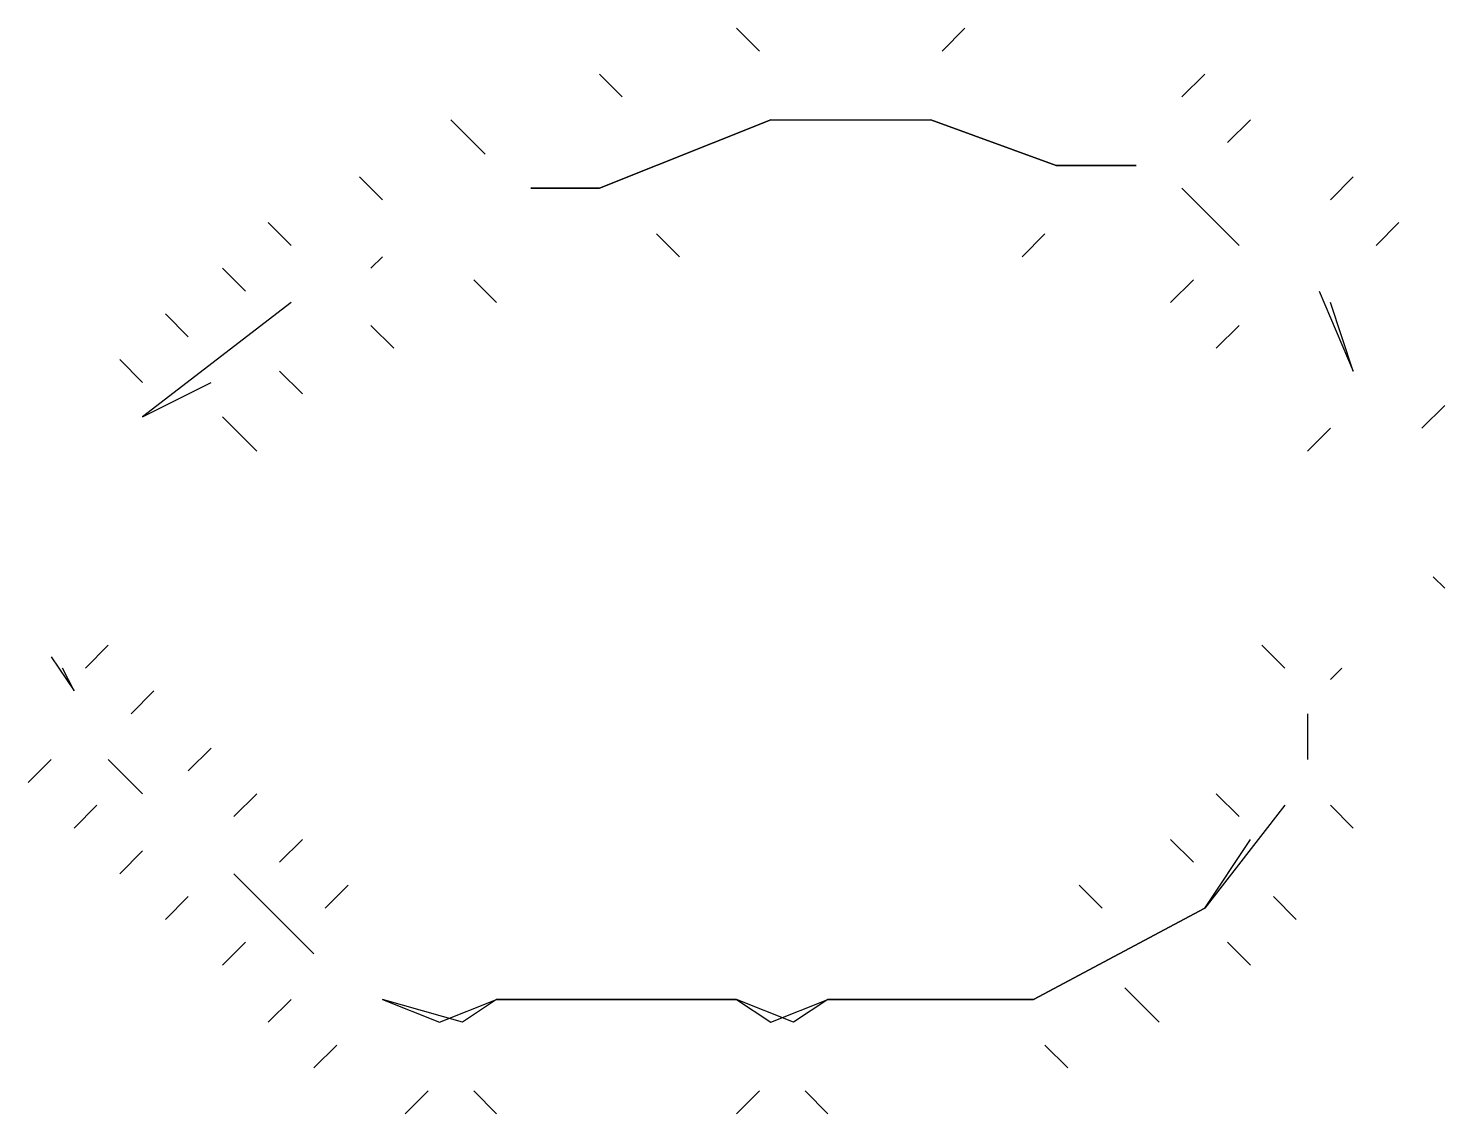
# Model space of a CAD drawing. Extents: x 1 to 2775, y -31 to 2075.
# Drawn here: x 1611.83 to 1632.5, y 1882.17 to 1898 of the extents above; entities that cross this region are included whole.
import ezdxf

# ---------------------------------------------------------------- set-up
doc = ezdxf.new("R2010")
doc.units = 0
doc.layers.add('LINEWORK', color=4, linetype='CONTINUOUS')

msp = doc.modelspace()

# ---------------------------------------------------------------- linework, layer by layer
at = {"layer": 'LINEWORK'}
for points in [[(1622.1667, 1898), (1622.5, 1897.6667)], [(1625.5, 1898), (1625.1667, 1897.6667)], [(1620.1667, 1897.3333), (1620.5, 1897)], [(1629, 1897.3333), (1628.6667, 1897)], [(1618, 1896.6667), (1618.5, 1896.1667)], [(1622.6667, 1896.6667), (1620.1667, 1895.6667), (1619.1667, 1895.6667), (1620.1667, 1895.6667), (1622.6667, 1896.6667), (1625, 1896.6667), (1626.8333, 1896), (1628, 1896), (1626.8333, 1896), (1625, 1896.6667)], [(1629.6667, 1896.6667), (1629.3333, 1896.3333)], [(1616.6667, 1895.8333), (1617, 1895.5)], [(1631.1667, 1895.8333), (1630.8333, 1895.5)], [(1628.6667, 1895.6667), (1629.5, 1894.8333)], [(1615.3333, 1895.1667), (1615.6667, 1894.8333)], [(1631.8333, 1895.1667), (1631.5, 1894.8333)], [(1621, 1895), (1621.3333, 1894.6667)], [(1626.6667, 1895), (1626.3333, 1894.6667)], [(1617, 1894.6667), (1616.8333, 1894.5)], [(1614.6667, 1894.5), (1615, 1894.1667)], [(1618.3333, 1894.3333), (1618.6667, 1894)], [(1628.8333, 1894.3333), (1628.5, 1894)], [(1630.6667, 1894.1667), (1631.1667, 1893), (1630.8333, 1894)], [(1615.6667, 1894), (1613.5, 1892.3333), (1614.5, 1892.8333)], [(1613.8333, 1893.8333), (1614.1667, 1893.5)], [(1616.8333, 1893.6667), (1617.1667, 1893.3333)], [(1629.5, 1893.6667), (1629.1667, 1893.3333)], [(1613.1667, 1893.1667), (1613.5, 1892.8333)], [(1615.5, 1893), (1615.8333, 1892.6667)], [(1632.5, 1892.5), (1632.1667, 1892.1667)], [(1614.6667, 1892.3333), (1615.1667, 1891.8333)], [(1630.8333, 1892.1667), (1630.5, 1891.8333)], [(1632.3333, 1890), (1632.5, 1889.8333)], [(1613, 1889), (1612.6667, 1888.6667)], [(1629.8333, 1889), (1630.1667, 1888.6667)], [(1612.1667, 1888.8333), (1612.5, 1888.3333), (1612.3333, 1888.6667)], [(1631, 1888.6667), (1630.8333, 1888.5)], [(1613.6667, 1888.3333), (1613.3333, 1888)], [(1630.5, 1888), (1630.5, 1887.3333)], [(1614.5, 1887.5), (1614.1667, 1887.1667)], [(1612.1667, 1887.3333), (1611.8333, 1887)], [(1613, 1887.3333), (1613.5, 1886.8333)], [(1612.8333, 1886.6667), (1612.5, 1886.3333)], [(1615.1667, 1886.8333), (1614.8333, 1886.5)], [(1630.1667, 1886.6667), (1629, 1885.1667), (1626.5, 1883.8333), (1623.5, 1883.8333), (1623, 1883.5), (1622.1667, 1883.8333), (1618.6667, 1883.8333), (1618.1667, 1883.5), (1617, 1883.8333), (1617.8333, 1883.5), (1618.6667, 1883.8333), (1622.1667, 1883.8333), (1622.6667, 1883.5), (1623.5, 1883.8333), (1626.5, 1883.8333), (1629, 1885.1667), (1629.6667, 1886.1667)], [(1629.1667, 1886.8333), (1629.5, 1886.5)], [(1630.8333, 1886.6667), (1631.1667, 1886.3333)], [(1615.8333, 1886.1667), (1615.5, 1885.8333)], [(1628.5, 1886.1667), (1628.8333, 1885.8333)], [(1613.5, 1886), (1613.1667, 1885.6667)], [(1614.8333, 1885.6667), (1616, 1884.5)], [(1616.5, 1885.5), (1616.1667, 1885.1667)], [(1627.1667, 1885.5), (1627.5, 1885.1667)], [(1614.1667, 1885.3333), (1613.8333, 1885)], [(1630, 1885.3333), (1630.3333, 1885)], [(1615, 1884.6667), (1614.6667, 1884.3333)], [(1629.3333, 1884.6667), (1629.6667, 1884.3333)], [(1627.8333, 1884), (1628.3333, 1883.5)], [(1615.6667, 1883.8333), (1615.3333, 1883.5)], [(1616.3333, 1883.1667), (1616, 1882.8333)], [(1626.6667, 1883.1667), (1627, 1882.8333)], [(1617.6667, 1882.5), (1617.3333, 1882.1667)], [(1618.3333, 1882.5), (1618.6667, 1882.1667)], [(1622.5, 1882.5), (1622.1667, 1882.1667)], [(1623.1667, 1882.5), (1623.5, 1882.1667)]]:
    msp.add_lwpolyline(points, dxfattribs=at)

doc.saveas('drawing.dxf')
